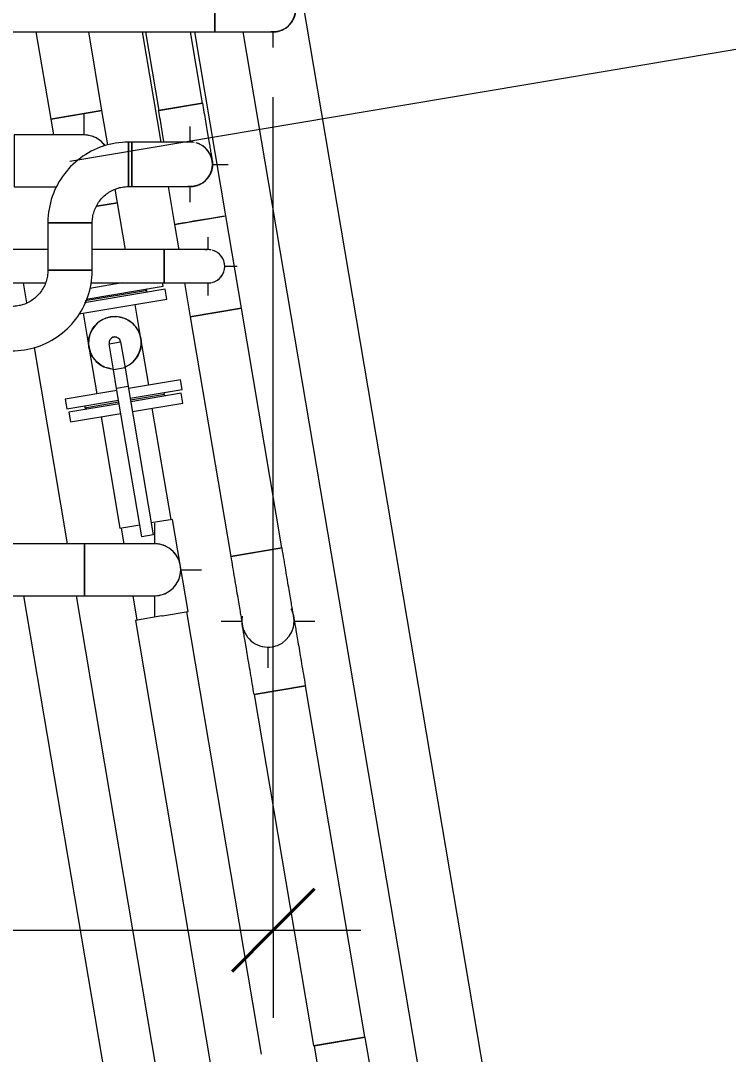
# Model space of a CAD drawing. Header units: millimetres. Extents: x -6115 to 17030, y -699 to 33206.
# Drawn here: x 10156 to 11367, y 2092 to 3861 of the extents above; entities that cross this region are included whole.
import ezdxf

# ---------------------------------------------------------------- set-up
doc = ezdxf.new("R2010")
doc.units = ezdxf.units.MM
for name, color, linetype, lineweight in [('A-____-____-DIMS', 211, 'Continuous', 9), ('A-____-____-DIMS-100', 211, 'Continuous', 9), ('G-____-____-TEXT', 231, 'Continuous', 9), ('P-PIPE-____-CNTR', 3, 'Continuous', 9), ('P-PIPE-____-OTLN', 3, 'Continuous', 9)]:
    doc.layers.add(name, color=color, linetype=linetype, lineweight=lineweight)
doc.styles.add('GOST Common', font='GOST_Common.ttf', dxfattribs={"width": 0.9, "height": 250})
doc.dimstyles.new('ADSK_Основной_2_5_мм', dxfattribs={"dimscale": 304.8, "dimtxt": 0.824897, "dimasz": 0.463911, "dimexe": 0.492126, "dimexo": 0.001615, "dimgap": 0.098425, "dimtad": 1, "dimdec": 0, "dimlfac": 304.8, "dimzin": 0, "dimdsep": 46, "dimtxsty": 'GOST Common', "dimblk1": 'OBLIQUE', "dimblk2": 'OBLIQUE', "dimsah": 1, "dimcen": 0.09, "dimdle": 0.492126, "dimazin": 0, "dimtfac": 1, "dimtdec": 4, "dimtix": 1, "dimtmove": 0, "dimatfit": 3, "dimfxl": 1, "dimtvp": 1, "dimtolj": 1, "dimtzin": 0, "dimlwd": 20, "dimlwe": 20, "dimarcsym": 2})

# ---------------------------------------------------------------- blocks, each defined once
blk = doc.blocks.new('ADSK_СтальСварка_Отвод_ГОСТ17375-2001 - Исполнение 2-V46-Генплан для листа')
at = {"layer": 'P-PIPE-____-OTLN', "color": 52, "lineweight": 20}
for p, q in [((10144.2, 3665.5), (10144.2, 3621)), ((10144.2, 3621), (10144.2, 3576.5))]:
    blk.add_line(p, q, dxfattribs=at)
at = {"layer": 'P-PIPE-____-OTLN', "color": 52, "lineweight": 20, "flags": 128}
for points in [[(10264.2, 3665.5), (10264.1, 3665.5), (10263.8, 3665.5), (10263.4, 3665.5), (10262.7, 3665.5), (10261.8, 3665.5), (10260.8, 3665.5), (10259.6, 3665.5), (10258.1, 3665.5), (10256.5, 3665.5), (10254.8, 3665.5), (10252.8, 3665.5), (10250.7, 3665.5), (10248.4, 3665.5), (10245.9, 3665.5), (10243.3, 3665.5), (10240.5, 3665.5), (10237.5, 3665.5), (10234.4, 3665.5), (10231.2, 3665.5), (10227.8, 3665.5), (10224.3, 3665.5), (10220.7, 3665.5), (10216.9, 3665.5), (10213, 3665.5), (10209.1, 3665.5), (10205, 3665.5), (10200.8, 3665.5), (10196.5, 3665.5), (10192.1, 3665.5), (10187.7, 3665.5), (10183.2, 3665.5), (10178.6, 3665.5), (10174, 3665.5), (10169.3, 3665.5), (10164.6, 3665.5), (10159.9, 3665.5), (10155.1, 3665.5), (10150.3, 3665.5), (10145.5, 3665.5), (10144.2, 3665.5)], [(10144.2, 3576.5), (10149, 3576.5), (10153.8, 3576.5), (10158.6, 3576.5), (10163.3, 3576.5), (10168.1, 3576.5), (10172.8, 3576.5), (10177.4, 3576.5), (10182, 3576.5), (10186.5, 3576.5), (10191, 3576.5), (10195.3, 3576.5), (10199.6, 3576.5), (10203.9, 3576.5), (10208, 3576.5), (10212, 3576.5), (10215.9, 3576.5), (10217.5, 3576.5)]]:
    blk.add_lwpolyline(points, dxfattribs=at)
at = {"layer": 'P-PIPE-____-OTLN', "color": 52, "lineweight": 20}
blk.add_arc((10264.2, 3621), 44.5, 35.5979, 90, dxfattribs=at)
blk = doc.blocks.new('ADSK_СтальСварка_Отвод_ГОСТ17375-2001 - Исполнение 2-V52-Генплан для листа')
at = {"layer": 'P-PIPE-____-OTLN', "color": 52, "lineweight": 20}
for p, q in [((10265.1, 2965.7), (10265.1, 2921.2)), ((10265.1, 2921.2), (10265.1, 2876.7))]:
    blk.add_line(p, q, dxfattribs=at)
at = {"layer": 'P-PIPE-____-OTLN', "color": 52, "lineweight": 20, "flags": 128}
for points in [[(10385.1, 2965.7), (10385, 2965.7), (10384.7, 2965.7), (10384.2, 2965.7), (10383.5, 2965.7), (10382.7, 2965.7), (10381.6, 2965.7), (10380.4, 2965.7), (10379, 2965.7), (10377.4, 2965.7), (10375.6, 2965.7), (10373.6, 2965.7), (10371.5, 2965.7), (10369.2, 2965.7), (10366.7, 2965.7), (10364.1, 2965.7), (10361.3, 2965.7), (10358.4, 2965.7), (10355.3, 2965.7), (10352.1, 2965.7), (10348.7, 2965.7), (10345.2, 2965.7), (10341.5, 2965.7), (10337.8, 2965.7), (10333.9, 2965.7), (10329.9, 2965.7), (10325.8, 2965.7), (10321.6, 2965.7), (10317.4, 2965.7), (10313, 2965.7), (10308.6, 2965.7), (10304.1, 2965.7), (10299.5, 2965.7), (10294.9, 2965.7), (10290.2, 2965.7), (10285.5, 2965.7), (10280.7, 2965.7), (10276, 2965.7), (10271.2, 2965.7), (10266.4, 2965.7), (10265.1, 2965.7)], [(10265.1, 2876.7), (10269.9, 2876.7), (10274.7, 2876.7), (10279.4, 2876.7), (10284.2, 2876.7), (10288.9, 2876.7), (10293.6, 2876.7), (10298.2, 2876.7), (10302.8, 2876.7), (10307.3, 2876.7), (10311.8, 2876.7), (10316.2, 2876.7), (10320.5, 2876.7), (10324.7, 2876.7), (10328.8, 2876.7), (10332.8, 2876.7), (10336.7, 2876.7), (10340.5, 2876.7), (10344.2, 2876.7), (10347.7, 2876.7), (10351.2, 2876.7), (10354.4, 2876.7), (10357.6, 2876.7), (10360.5, 2876.7), (10363.4, 2876.7), (10366.1, 2876.7), (10368.6, 2876.7), (10370.9, 2876.7), (10373.1, 2876.7), (10375.1, 2876.7), (10376.9, 2876.7), (10378.6, 2876.7), (10380, 2876.7), (10381.3, 2876.7), (10382.4, 2876.7), (10383.3, 2876.7), (10384, 2876.7), (10384.6, 2876.7), (10384.9, 2876.7), (10385.1, 2876.7), (10385.1, 2876.7)]]:
    blk.add_lwpolyline(points, dxfattribs=at)
at = {"layer": 'P-PIPE-____-OTLN', "color": 52, "lineweight": 20}
for start, end in [(0, 90), (270, 0)]:
    blk.add_arc((10385.1, 2921.2), 44.5, start, end, dxfattribs=at)
blk = doc.blocks.new('Tecofi_BS3242_Кран шаровой фланцевый - Кран шаровый фланцевой BS 3242-V55-Генплан для листа')
at = {"layer": 'P-PIPE-____-OTLN', "color": 52, "lineweight": 20}
for p, q in [((-59, 100), (-76, 100)), ((-76, 100), (-76, -39.9)), ((-59, -52.6), (-59, 100)), ((98, 100), (81, 100)), ((81, 100), (81, 10.1)), ((98, 10.1), (98, 100)), ((-76, 69), (-79, 69)), ((-79, 69), (-79, 67.1)), ((-79, 66.6), (-79, -38)), ((101, 69), (98, 69)), ((101, 10.1), (101, 69)), ((0, 45), (-59, 45)), ((81, 45), (0, 45)), ((0, -10), (0, 10)), ((0, 10), (45, 10)), ((0, -10), (0, 10)), ((45, 10), (77.5, 10)), ((45, 10), (45, -10)), ((77.5, 10), (335, 10)), ((77.5, 10), (77.5, -10)), ((335, 10), (335, -10)), ((45, -10), (0, -10)), ((77.5, -10), (45, -10)), ((335, -10), (77.5, -10)), ((81, -10.1), (81, -100)), ((98, -100), (98, -10.1)), ((101, -69), (101, -10.1)), ((-59, -45), (0, -45)), ((0, -45), (81, -45)), ((98, -69), (101, -69)), ((81, -100), (98, -100))]:
    blk.add_line(p, q, dxfattribs=at)
for radius, start, end in [(45, 12.879, 180), (45, 180, 347.121), (10, 90, 270), (10, 150, 255), (10, 90, 120)]:
    blk.add_arc((0, 0), radius, start, end, dxfattribs=at)
for points, knots in [([(-38.2, 23.8), (-37.8, 24.4), (-37, 25.6), (-35.8, 27.3), (-34.1, 29.4), (-30.3, 33.6), (-26.5, 36.6), (-23.5, 38.4)], [0.3055556, 0.3055556, 0.3055556, 0.3055556, 0.3333333, 0.3611111, 0.3888889, 0.4444444, 0.6024338, 0.6024338, 0.6024338, 0.6024338]), ([(-21.6, 39.5), (-20, 40.4), (-17.3, 41.6), (-14.5, 42.6), (-13.4, 43)], [0.6357532, 0.6357532, 0.6357532, 0.6357532, 0.7222222, 0.7777778, 0.7777778, 0.7777778, 0.7777778]), ([(-10.6, 43.7), (-9.9, 43.9), (-6.4, 44.7), (-2.8, 45), (0, 45)], [0.8243175, 0.8243175, 0.8243175, 0.8243175, 0.8611111, 1, 1, 1, 1]), ([(0, 45), (2.3, 45), (5.8, 44.7), (9.3, 44), (10.6, 43.7)], [0, 0, 0, 0, 0.1111111, 0.1756825, 0.1756825, 0.1756825, 0.1756825]), ([(12.2, 43.3), (12.6, 43.2), (15.2, 42.4), (18.3, 41.2), (21, 39.8), (21.6, 39.5)], [0.2026309, 0.2026309, 0.2026309, 0.2026309, 0.2222222, 0.3333333, 0.3642468, 0.3642468, 0.3642468, 0.3642468]), ([(23.5, 38.4), (24.4, 37.8), (26.3, 36.6), (29.1, 34.4), (31.9, 31.8), (34.1, 29.4), (35.8, 27.3), (37, 25.6), (37.8, 24.4), (38.2, 23.8)], [0.3975662, 0.3975662, 0.3975662, 0.3975662, 0.4444444, 0.5, 0.5555556, 0.6111111, 0.6388889, 0.6666667, 0.6944444, 0.6944444, 0.6944444, 0.6944444]), ([(-42.8, 13.9), (-42.6, 14.6), (-42.1, 16), (-41.2, 18.1), (-40.4, 19.8), (-39.9, 20.7), (-39.8, 21.1)], [0.16666667, 0.16666667, 0.16666667, 0.16666667, 0.19444444, 0.22222222, 0.25, 0.26387254, 0.26387254, 0.26387254, 0.26387254]), ([(39.8, 21.1), (39.9, 20.7), (40.4, 19.8), (41.2, 18.1), (42.1, 16), (42.6, 14.6), (42.8, 13.9)], [0.73612746, 0.73612746, 0.73612746, 0.73612746, 0.75, 0.77777778, 0.80555556, 0.83333333, 0.83333333, 0.83333333, 0.83333333]), ([(-45, 0.8), (-44.9, 3.7), (-44.5, 7.1), (-43.8, 10.3), (-43.7, 10.7)], [0.0090699, 0.0090699, 0.0090699, 0.0090699, 0.1111111, 0.1274253, 0.1274253, 0.1274253, 0.1274253]), ([(-43.7, -10.7), (-43.8, -10.3), (-44.6, -6.8), (-45, -3.2), (-45, 0)], [0.8725747, 0.8725747, 0.8725747, 0.8725747, 0.8888889, 1, 1, 1, 1]), ([(-39.8, -21.1), (-39.9, -20.7), (-40.4, -19.8), (-41.2, -18.1), (-42.1, -16), (-42.6, -14.6), (-42.8, -13.9)], [0.73612746, 0.73612746, 0.73612746, 0.73612746, 0.75, 0.77777778, 0.80555556, 0.83333333, 0.83333333, 0.83333333, 0.83333333]), ([(42.7, -14.1), (42.5, -14.8), (42, -16.1), (41.2, -18.1), (40.4, -19.8), (39.9, -20.7), (39.8, -21.1)], [0.16998593, 0.16998593, 0.16998593, 0.16998593, 0.19444444, 0.22222222, 0.25, 0.26387254, 0.26387254, 0.26387254, 0.26387254]), ([(-23.5, -38.4), (-24.4, -37.8), (-26.3, -36.6), (-29.1, -34.4), (-31.9, -31.8), (-34.1, -29.4), (-35.8, -27.3), (-37, -25.6), (-37.8, -24.4), (-38.2, -23.8)], [0.3975662, 0.3975662, 0.3975662, 0.3975662, 0.4444444, 0.5, 0.5555556, 0.6111111, 0.6388889, 0.6666667, 0.6944444, 0.6944444, 0.6944444, 0.6944444]), ([(38.2, -23.8), (37.8, -24.4), (37, -25.6), (35.8, -27.3), (34.1, -29.4), (30.3, -33.6), (26.5, -36.6), (23.5, -38.4)], [0.3055556, 0.3055556, 0.3055556, 0.3055556, 0.3333333, 0.3611111, 0.3888889, 0.4444444, 0.6024338, 0.6024338, 0.6024338, 0.6024338]), ([(-12.2, -43.3), (-12.6, -43.2), (-15.2, -42.4), (-18.3, -41.2), (-21, -39.8), (-21.6, -39.5)], [0.2026309, 0.2026309, 0.2026309, 0.2026309, 0.2222222, 0.3333333, 0.3642468, 0.3642468, 0.3642468, 0.3642468]), ([(0, -45), (-2.3, -45), (-5.8, -44.7), (-9.3, -44), (-10.6, -43.7)], [0, 0, 0, 0, 0.1111111, 0.1756825, 0.1756825, 0.1756825, 0.1756825]), ([(10.6, -43.7), (9.9, -43.9), (6.4, -44.7), (2.8, -45), (0, -45)], [0.8243175, 0.8243175, 0.8243175, 0.8243175, 0.8611111, 1, 1, 1, 1]), ([(21.6, -39.5), (20, -40.4), (17.3, -41.6), (14.5, -42.6), (13.4, -43)], [0.6357532, 0.6357532, 0.6357532, 0.6357532, 0.7222222, 0.7777778, 0.7777778, 0.7777778, 0.7777778])]:
    blk.add_open_spline(points, degree=3, knots=knots, dxfattribs=at)
blk = doc.blocks.new('ADSK_СтальСварка_Фланец стальной плоский_ГОСТ 33259-2015 - Фланец РN10-V56-Генплан для листа')
at = {"layer": 'P-PIPE-____-OTLN', "color": 52, "lineweight": 20}
for p, q in [((0, 97.5), (-17, 97.5)), ((-17, 97.5), (-17, 10.1)), ((0, 10.1), (0, 97.5)), ((-17, 69.5), (-20, 66.5)), ((-17, -10.1), (-17, -97.5)), ((0, -97.5), (0, -10.1)), ((-20, -66.5), (-17, -69.5)), ((-17, -97.5), (0, -97.5))]:
    blk.add_line(p, q, dxfattribs=at)
blk = doc.blocks.new('ADSK_СтальСварка_Фланец стальной плоский_ГОСТ 33259-2015 - Фланец РN10-V57-Генплан для листа')
at = {"layer": 'P-PIPE-____-OTLN', "color": 52, "lineweight": 20}
for p, q in [((-17, 36.2), (-17, -97.5)), ((0, -29.3), (0, 26.7)), ((-20, -66.5), (-17, -69.5)), ((-17, -97.5), (-11.6, -97.5))]:
    blk.add_line(p, q, dxfattribs=at)
blk = doc.blocks.new('ADSK_СтальСварка_Отвод_ГОСТ17375-2001 - Исполнение 2-V65-Генплан для листа')
at = {"layer": 'P-PIPE-____-OTLN', "color": 7, "lineweight": 20}
for p, q in [((10555.2, 2707.5), (10599.1, 2714.9)), ((10599.1, 2714.9), (10643, 2722.3))]:
    blk.add_line(p, q, dxfattribs=at)
at = {"layer": 'P-PIPE-____-OTLN', "color": 7, "lineweight": 20, "flags": 128}
for points in [[(10618.2, 2854.5), (10619, 2852.9), (10619.7, 2851.3), (10620.4, 2849.6), (10621.1, 2848), (10621.6, 2846.3), (10622.1, 2844.6), (10622.5, 2842.8), (10622.9, 2841.1), (10623, 2840.6)], [(10535.2, 2825.8), (10534.9, 2827.5), (10534.8, 2829.3), (10534.6, 2831.1), (10534.6, 2832.9), (10534.6, 2834.6), (10534.7, 2836.4), (10534.9, 2838.2), (10535.1, 2840), (10535.4, 2841.7)], [(10623, 2840.6), (10623, 2840.5), (10623, 2840.2), (10623.1, 2839.8), (10623.2, 2839.1), (10623.4, 2838.3), (10623.5, 2837.2), (10623.7, 2836), (10624, 2834.6), (10624.2, 2833), (10624.5, 2831.3), (10624.9, 2829.4), (10625.2, 2827.2), (10625.6, 2825), (10626, 2822.5), (10626.5, 2820), (10626.9, 2817.2), (10627.4, 2814.3), (10627.9, 2811.3), (10628.5, 2808.1), (10629, 2804.7), (10629.6, 2801.3), (10630.2, 2797.7), (10630.8, 2794), (10631.5, 2790.2), (10632.2, 2786.2), (10632.8, 2782.2), (10633.5, 2778.1), (10634.2, 2773.8), (10635, 2769.5), (10635.7, 2765.2), (10636.5, 2760.7), (10637.2, 2756.2), (10638, 2751.7), (10638.8, 2747.1), (10639.6, 2742.4), (10640.4, 2737.7), (10641.2, 2733), (10641.9, 2728.3), (10642.7, 2723.6), (10643, 2722.3)], [(10555.2, 2707.5), (10554.4, 2712.2), (10553.6, 2716.9), (10552.8, 2721.6), (10552, 2726.3), (10551.2, 2731), (10550.5, 2735.6), (10549.7, 2740.2), (10548.9, 2744.7), (10548.2, 2749.1), (10547.4, 2753.5), (10546.7, 2757.9), (10546, 2762.1), (10545.3, 2766.3), (10544.6, 2770.3), (10543.9, 2774.3), (10543.3, 2778.1), (10542.6, 2781.9), (10542, 2785.5), (10541.4, 2789), (10540.9, 2792.3), (10540.3, 2795.6), (10539.8, 2798.7), (10539.3, 2801.6), (10538.8, 2804.4), (10538.4, 2807), (10538, 2809.5), (10537.6, 2811.8), (10537.2, 2814), (10536.9, 2815.9), (10536.6, 2817.7), (10536.3, 2819.4), (10536, 2820.8), (10535.8, 2822.1), (10535.6, 2823.2), (10535.5, 2824.1), (10535.4, 2824.8), (10535.3, 2825.3), (10535.2, 2825.6), (10535.2, 2825.8), (10535.2, 2825.8)]]:
    blk.add_lwpolyline(points, dxfattribs=at)
at = {"layer": 'P-PIPE-____-OTLN', "color": 7, "lineweight": 20}
for start, end in [(4.7844, 9.5958), (354.5958, 357.3142), (189.5958, 192.3142), (199.7844, 204.5958)]:
    blk.add_arc((10579.1, 2833.2), 44.5, start, end, dxfattribs=at)
blk = doc.blocks.new('ADSK_СтальСварка_Отвод_ГОСТ17375-2001 - Исполнение 2-V66-Генплан для листа')
at = {"layer": 'P-PIPE-____-OTLN', "color": 7, "lineweight": 20}
for p, q in [((10603, 2958.9), (10559.1, 2951.5)), ((10559.1, 2951.5), (10515.2, 2944.1))]:
    blk.add_line(p, q, dxfattribs=at)
at = {"layer": 'P-PIPE-____-OTLN', "color": 7, "lineweight": 20, "flags": 128}
for points in [[(10623, 2840.6), (10622.9, 2840.7), (10622.9, 2841), (10622.8, 2841.5), (10622.7, 2842.1), (10622.6, 2843), (10622.4, 2844), (10622.2, 2845.2), (10621.9, 2846.6), (10621.7, 2848.2), (10621.4, 2850), (10621.1, 2851.9), (10620.7, 2854), (10620.3, 2856.3), (10619.9, 2858.7), (10619.5, 2861.3), (10619, 2864), (10618.5, 2866.9), (10618, 2870), (10617.5, 2873.2), (10616.9, 2876.5), (10616.3, 2880), (10615.7, 2883.6), (10615.1, 2887.3), (10614.4, 2891.1), (10613.8, 2895), (10613.1, 2899), (10612.4, 2903.2), (10611.7, 2907.4), (10610.9, 2911.7), (10610.2, 2916.1), (10609.5, 2920.5), (10608.7, 2925), (10607.9, 2929.6), (10607.1, 2934.2), (10606.4, 2938.8), (10605.6, 2943.5), (10604.8, 2948.2), (10604, 2952.9), (10603.2, 2957.7), (10603, 2958.9)], [(10515.2, 2944.1), (10516, 2939.4), (10516.8, 2934.6), (10517.6, 2929.9), (10518.4, 2925.3), (10519.2, 2920.6), (10520, 2916), (10520.7, 2911.4), (10521.5, 2906.9), (10522.2, 2902.4), (10523, 2898), (10523.7, 2893.7), (10524.4, 2889.5), (10525.1, 2885.3), (10525.8, 2881.3), (10526.5, 2877.3), (10527.1, 2873.4), (10527.8, 2869.7), (10528.4, 2866.1), (10529, 2862.6), (10529.6, 2859.2), (10530.1, 2856), (10530.6, 2852.9), (10531.1, 2850), (10531.6, 2847.2), (10532, 2844.5), (10532.5, 2842.1), (10532.8, 2839.8), (10533.2, 2837.6), (10533.5, 2835.6), (10533.8, 2833.8), (10534.1, 2832.2), (10534.4, 2830.8), (10534.6, 2829.5), (10534.8, 2828.4), (10534.9, 2827.5), (10535, 2826.8), (10535.1, 2826.3), (10535.2, 2825.9), (10535.2, 2825.8), (10535.2, 2825.8)]]:
    blk.add_lwpolyline(points, dxfattribs=at)
at = {"layer": 'P-PIPE-____-OTLN', "color": 7, "lineweight": 20}
for start, end in [(279.5958, 9.5958), (189.5958, 279.5958)]:
    blk.add_arc((10579.1, 2833.2), 44.5, start, end, dxfattribs=at)
blk = doc.blocks.new('ADSK_СтальСварка_Отвод_ГОСТ17375-2001 - Исполнение 2-V68-Генплан для листа')
at = {"layer": 'P-PIPE-____-OTLN', "color": 7, "lineweight": 20}
for p, q in [((10401.4, 3469.2), (10401.4, 3440.7)), ((10401.4, 3440.7), (10401.4, 3412.2))]:
    blk.add_line(p, q, dxfattribs=at)
at = {"layer": 'P-PIPE-____-OTLN', "color": 7, "lineweight": 20, "flags": 128}
for points in [[(10476.4, 3469.2), (10476.3, 3469.2), (10476.1, 3469.2), (10475.8, 3469.2), (10475.4, 3469.2), (10474.9, 3469.2), (10474.2, 3469.2), (10473.5, 3469.2), (10472.6, 3469.2), (10471.6, 3469.2), (10470.5, 3469.2), (10469.2, 3469.2), (10467.9, 3469.2), (10466.5, 3469.2), (10464.9, 3469.2), (10463.3, 3469.2), (10461.5, 3469.2), (10459.7, 3469.2), (10457.8, 3469.2), (10455.7, 3469.2), (10453.6, 3469.2), (10451.4, 3469.2), (10449.2, 3469.2), (10446.8, 3469.2), (10444.4, 3469.2), (10441.9, 3469.2), (10439.3, 3469.2), (10436.7, 3469.2), (10434.1, 3469.2), (10431.3, 3469.2), (10428.6, 3469.2), (10425.7, 3469.2), (10422.9, 3469.2), (10420, 3469.2), (10417.1, 3469.2), (10414.1, 3469.2), (10411.2, 3469.2), (10408.2, 3469.2), (10405.2, 3469.2), (10402.2, 3469.2), (10401.4, 3469.2)], [(10401.4, 3412.2), (10404.4, 3412.2), (10407.4, 3412.2), (10410.4, 3412.2), (10413.3, 3412.2), (10416.3, 3412.2), (10419.2, 3412.2), (10422.1, 3412.2), (10425, 3412.2), (10427.8, 3412.2), (10430.6, 3412.2), (10433.3, 3412.2), (10436, 3412.2), (10438.6, 3412.2), (10441.2, 3412.2), (10443.7, 3412.2), (10446.2, 3412.2), (10448.5, 3412.2), (10450.8, 3412.2), (10453.1, 3412.2), (10455.2, 3412.2), (10457.2, 3412.2), (10459.2, 3412.2), (10461.1, 3412.2), (10462.8, 3412.2), (10464.5, 3412.2), (10466.1, 3412.2), (10467.5, 3412.2), (10468.9, 3412.2), (10470.1, 3412.2), (10471.3, 3412.2), (10472.3, 3412.2), (10473.2, 3412.2), (10474, 3412.2), (10474.7, 3412.2), (10475.3, 3412.2), (10475.7, 3412.2), (10476.1, 3412.2), (10476.3, 3412.2), (10476.4, 3412.2), (10476.4, 3412.2)]]:
    blk.add_lwpolyline(points, dxfattribs=at)
at = {"layer": 'P-PIPE-____-OTLN', "color": 7, "lineweight": 20}
for start, end in [(83.7106, 98.8516), (0, 75), (285, 0), (262.1191, 276.2894)]:
    blk.add_arc((10476.4, 3440.7), 28.5, start, end, dxfattribs=at)
blk = doc.blocks.new('ADSK_СтальСварка_Отвод_ГОСТ17375-2001 - Исполнение 2-V90-Генплан для листа')
at = {"layer": 'P-PIPE-____-OTLN', "color": 7, "lineweight": 20}
for p, q in [((10488.1, 3917.9), (10488.1, 3879.9)), ((10488.1, 3879.9), (10488.1, 3841.9))]:
    blk.add_line(p, q, dxfattribs=at)
at = {"layer": 'P-PIPE-____-OTLN', "color": 7, "lineweight": 20, "flags": 128}
for points in [[(10588.1, 3917.9), (10588, 3917.9), (10587.8, 3917.9), (10587.4, 3917.9), (10586.8, 3917.9), (10586.1, 3917.9), (10585.2, 3917.9), (10584.2, 3917.9), (10583, 3917.9), (10581.7, 3917.9), (10580.2, 3917.9), (10578.6, 3917.9), (10576.8, 3917.9), (10574.9, 3917.9), (10572.8, 3917.9), (10570.6, 3917.9), (10568.3, 3917.9), (10565.9, 3917.9), (10563.3, 3917.9), (10560.6, 3917.9), (10557.8, 3917.9), (10554.9, 3917.9), (10551.8, 3917.9), (10548.7, 3917.9), (10545.5, 3917.9), (10542.1, 3917.9), (10538.7, 3917.9), (10535.2, 3917.9), (10531.7, 3917.9), (10528, 3917.9), (10524.4, 3917.9), (10520.6, 3917.9), (10516.8, 3917.9), (10512.9, 3917.9), (10509, 3917.9), (10505.1, 3917.9), (10501.2, 3917.9), (10497.2, 3917.9), (10493.2, 3917.9), (10489.2, 3917.9), (10488.1, 3917.9)], [(10488.1, 3841.9), (10492.1, 3841.9), (10496.1, 3841.9), (10500.1, 3841.9), (10504, 3841.9), (10508, 3841.9), (10511.9, 3841.9), (10515.8, 3841.9), (10519.6, 3841.9), (10523.3, 3841.9), (10527.1, 3841.9), (10530.7, 3841.9), (10534.3, 3841.9), (10537.8, 3841.9), (10541.2, 3841.9), (10544.6, 3841.9), (10547.8, 3841.9), (10551, 3841.9), (10554.1, 3841.9), (10557, 3841.9), (10559.9, 3841.9), (10562.6, 3841.9), (10565.2, 3841.9), (10567.7, 3841.9), (10570, 3841.9), (10572.3, 3841.9), (10574.4, 3841.9), (10576.3, 3841.9), (10578.1, 3841.9), (10579.8, 3841.9), (10581.3, 3841.9), (10582.7, 3841.9), (10583.9, 3841.9), (10585, 3841.9), (10585.9, 3841.9), (10586.7, 3841.9), (10587.3, 3841.9), (10587.7, 3841.9), (10588, 3841.9), (10588.1, 3841.9), (10588.1, 3841.9)]]:
    blk.add_lwpolyline(points, dxfattribs=at)
at = {"layer": 'P-PIPE-____-OTLN', "color": 7, "lineweight": 20}
for start, end in [(83.7106, 93.4781), (0, 75), (285, 0), (266.4704, 276.2894)]:
    blk.add_arc((10588.1, 3879.9), 38, start, end, dxfattribs=at)
blk = doc.blocks.new('ADSK_СтальСварка_Отвод_ГОСТ17375-2001 - Исполнение 2-V91-Генплан для листа')
at = {"layer": 'P-PIPE-____-OTLN', "color": 7, "lineweight": 20}
for p, q in [((10608.9, 3984.8), (10571.4, 3978.5)), ((10571.4, 3978.5), (10534, 3972.2))]:
    blk.add_line(p, q, dxfattribs=at)
at = {"layer": 'P-PIPE-____-OTLN', "color": 7, "lineweight": 20, "flags": 128}
for points in [[(10608.9, 3984.8), (10609.6, 3980.9), (10610.2, 3977), (10610.9, 3973), (10611.6, 3969.1), (10612.2, 3965.2), (10612.9, 3961.4), (10613.5, 3957.6), (10614.2, 3953.8), (10614.8, 3950.1), (10615.4, 3946.4), (10616, 3942.8), (10616.6, 3939.3), (10617.2, 3935.8), (10617.8, 3932.5), (10618.3, 3929.2), (10618.9, 3926), (10619.4, 3922.8), (10619.9, 3919.8), (10620.4, 3916.9), (10620.9, 3914.1), (10621.3, 3911.4), (10621.8, 3908.8), (10622.2, 3906.4), (10622.6, 3904.1), (10622.9, 3901.9), (10623.3, 3899.8), (10623.6, 3897.9), (10623.9, 3896.1), (10624.2, 3894.4), (10624.5, 3892.9), (10624.7, 3891.6), (10624.9, 3890.4), (10625.1, 3889.3), (10625.2, 3888.4), (10625.3, 3887.7), (10625.4, 3887.1), (10625.5, 3886.6), (10625.6, 3886.4), (10625.6, 3886.2), (10625.6, 3886.2)], [(10543, 3918.9), (10542.4, 3922.3), (10541.8, 3925.7), (10541.2, 3929.2), (10540.6, 3932.8), (10540, 3936.4), (10539.4, 3940.1), (10538.8, 3943.9), (10538.1, 3947.7), (10537.5, 3951.5), (10536.8, 3955.4), (10536.2, 3959.3), (10535.5, 3963.2), (10534.8, 3967.2), (10534.2, 3971.1), (10534, 3972.2)], [(10625.6, 3886.2), (10625.8, 3884.7), (10626, 3883.2), (10626.1, 3881.7), (10626.1, 3880.2), (10626.1, 3878.7), (10626, 3877.1), (10625.9, 3875.6), (10625.7, 3874.1), (10625.4, 3872.6), (10625.1, 3871.1), (10624.7, 3869.7), (10624.3, 3868.2), (10623.8, 3866.8), (10623.2, 3865.4), (10622.6, 3864), (10622, 3862.6), (10621.2, 3861.3), (10620.5, 3860), (10619.6, 3858.7), (10618.8, 3857.4), (10617.8, 3856.2), (10616.9, 3855.1), (10615.9, 3853.9)], [(10594.4, 3842.4), (10592.9, 3842.2), (10591.4, 3842), (10589.9, 3841.9), (10588.4, 3841.9), (10586.9, 3841.9), (10585.4, 3842), (10583.9, 3842.1)], [(10613.7, 3851.8), (10612.5, 3850.8), (10611.4, 3849.8), (10610.1, 3848.9), (10608.9, 3848.1), (10607.6, 3847.3), (10606.3, 3846.5), (10604.9, 3845.8), (10603.6, 3845.2), (10602.1, 3844.6), (10600.7, 3844.1), (10599.3, 3843.6), (10597.8, 3843.2), (10596.3, 3842.8), (10594.9, 3842.5), (10594.4, 3842.4)]]:
    blk.add_lwpolyline(points, dxfattribs=at)
at = {"layer": 'P-PIPE-____-OTLN', "color": 7, "lineweight": 20}
for start, end in [(79.7844, 87.3142), (64.7844, 72.3142), (49.7844, 57.3142), (34.7844, 42.3142), (19.7844, 27.3142), (4.7844, 12.3142), (349.7844, 357.3142), (319.7844, 327.3142), (334.7844, 342.3142), (264.5958, 267.3142), (274.7844, 279.5958), (279.5958, 282.3142), (289.7844, 297.3142), (304.7844, 312.3142)]:
    blk.add_arc((10588.1, 3879.9), 38, start, end, dxfattribs=at)
blk = doc.blocks.new('ADSK_СтальСварка_Отвод_ГОСТ17375-2001 - Исполнение 2-V89-Генплан для листа')
at = {"layer": 'P-PIPE-____-OTLN', "color": 7, "lineweight": 20}
for p, q in [((38, 100), (-38, 100)), ((-100, 38), (-100, -38))]:
    blk.add_line(p, q, dxfattribs=at)
at = {"layer": 'P-PIPE-____-OTLN', "color": 7, "lineweight": 20, "flags": 128}
for points in [[(-38, 100), (-38, 97.5), (-38.2, 95), (-38.4, 92.6), (-38.8, 90.1), (-39.2, 87.7), (-39.8, 85.3), (-40.4, 82.9), (-41.1, 80.5), (-42, 78.2), (-42.9, 75.9), (-43.9, 73.6), (-45, 71.4), (-46.2, 69.2), (-47.5, 67.1), (-48.8, 65), (-50.3, 63), (-51.8, 61), (-53.4, 59.1), (-55.1, 57.3), (-56.8, 55.5), (-58.6, 53.8), (-60.5, 52.2), (-62.4, 50.7), (-64.4, 49.2), (-66.5, 47.8), (-68.6, 46.5), (-70.8, 45.3), (-73, 44.2), (-75.2, 43.2), (-77.5, 42.2), (-79.9, 41.4), (-82.2, 40.6), (-84.6, 39.9), (-87, 39.4), (-89.5, 38.9), (-91.9, 38.5), (-94.4, 38.3), (-96.9, 38.1), (-99.3, 38), (-100, 38)], [(-100, -38), (-94.5, -37.9), (-89, -37.6), (-83.5, -37), (-78, -36.2), (-72.6, -35.2), (-67.2, -34), (-61.9, -32.6), (-56.6, -31), (-51.4, -29.2), (-46.3, -27.1), (-41.2, -24.9), (-36.3, -22.4), (-31.4, -19.8), (-26.7, -16.9), (-22.1, -13.9), (-17.6, -10.7), (-13.2, -7.3), (-9, -3.7), (-4.9, 0), (-1, 3.9), (2.8, 7.9), (6.4, 12.1), (9.8, 16.4), (13, 20.9), (16.1, 25.4), (19, 30.1), (21.7, 35), (24.2, 39.9), (26.5, 44.9), (28.6, 50), (30.5, 55.2), (32.2, 60.4), (33.7, 65.8), (34.9, 71.1), (36, 76.5), (36.8, 82), (37.4, 87.5), (37.8, 93), (38, 98.5), (38, 100)]]:
    blk.add_lwpolyline(points, dxfattribs=at)
blk = doc.blocks.new('ADSK_СтальСварка_Отвод_ГОСТ17375-2001 - Исполнение 2-V98-Генплан для листа')
at = {"layer": 'P-PIPE-____-OTLN', "color": 7, "lineweight": 20}
for p, q in [((10466.8, 3720.1), (10429.3, 3713.8)), ((10429.3, 3713.8), (10391.8, 3707.4))]:
    blk.add_line(p, q, dxfattribs=at)
at = {"layer": 'P-PIPE-____-OTLN', "color": 7, "lineweight": 20, "flags": 128}
for points in [[(10466.8, 3720.1), (10467.5, 3716.1), (10468.1, 3712.2), (10468.8, 3708.3), (10469.4, 3704.4), (10470.1, 3700.5), (10470.7, 3696.7), (10471.4, 3692.8), (10472, 3689.1), (10472.7, 3685.4), (10473.3, 3681.7), (10473.9, 3678.1), (10474.5, 3674.6), (10475.1, 3671.1), (10475.6, 3667.7), (10476.2, 3664.4), (10476.7, 3661.2), (10477.3, 3658.1), (10477.8, 3655.1), (10478.3, 3652.2), (10478.7, 3649.4), (10479.2, 3646.7), (10479.6, 3644.1), (10480, 3641.6), (10480.4, 3639.3), (10480.8, 3637.1), (10481.2, 3635.1), (10481.5, 3633.1), (10481.8, 3631.3), (10482.1, 3629.7), (10482.3, 3628.2), (10482.6, 3626.8), (10482.8, 3625.6), (10482.9, 3624.6), (10483.1, 3623.7), (10483.2, 3622.9), (10483.3, 3622.3), (10483.4, 3621.9), (10483.4, 3621.6), (10483.5, 3621.5), (10483.5, 3621.5)], [(10400.9, 3654.1), (10400.3, 3657.5), (10399.7, 3660.9), (10399.1, 3664.5), (10398.5, 3668), (10397.9, 3671.7), (10397.3, 3675.4), (10396.6, 3679.1), (10396, 3682.9), (10395.3, 3686.8), (10394.7, 3690.7), (10394, 3694.6), (10393.4, 3698.5), (10392.7, 3702.4), (10392, 3706.4), (10391.8, 3707.4)], [(10483.5, 3621.5), (10483.7, 3620), (10483.8, 3618.5), (10483.9, 3617), (10484, 3615.4), (10484, 3613.9), (10483.9, 3612.4), (10483.7, 3610.9), (10483.5, 3609.4), (10483.3, 3607.9), (10483, 3606.4), (10482.6, 3604.9), (10482.1, 3603.5), (10481.6, 3602), (10481.1, 3600.6), (10480.5, 3599.2), (10479.8, 3597.9), (10479.1, 3596.5), (10478.3, 3595.2), (10477.5, 3593.9), (10476.6, 3592.7), (10475.7, 3591.5), (10474.7, 3590.3), (10473.7, 3589.2)], [(10452.3, 3577.7), (10450.8, 3577.5), (10449.3, 3577.3), (10447.8, 3577.2), (10446.3, 3577.2), (10444.8, 3577.2), (10443.2, 3577.3), (10441.8, 3577.4)], [(10471.6, 3587), (10470.4, 3586), (10469.2, 3585.1), (10468, 3584.2), (10466.8, 3583.3), (10465.5, 3582.5), (10464.1, 3581.8), (10462.8, 3581.1), (10461.4, 3580.4), (10460, 3579.8), (10458.6, 3579.3), (10457.2, 3578.8), (10455.7, 3578.4), (10454.2, 3578.1), (10452.7, 3577.8), (10452.3, 3577.7)]]:
    blk.add_lwpolyline(points, dxfattribs=at)
at = {"layer": 'P-PIPE-____-OTLN', "color": 7, "lineweight": 20}
for start, end in [(79.7844, 87.3142), (64.7844, 72.3142), (49.7844, 57.3142), (34.7844, 42.3142), (19.7844, 27.3142), (4.7844, 12.3142), (349.7844, 357.3142), (319.7844, 327.3142), (334.7844, 342.3142), (264.5958, 267.3142), (274.7844, 279.5958), (279.5958, 282.3142), (289.7844, 297.3142), (304.7844, 312.3142)]:
    blk.add_arc((10446, 3615.2), 38, start, end, dxfattribs=at)
blk = doc.blocks.new('DIMBLOCK3-Генплан для листа')
at = {"layer": 'A-____-____-DIMS-100', "lineweight": 20}
for p, q in [((7340, 2304.2), (7340, 4570)), ((10588.1, 2304.2), (10588.1, 3729.9)), ((7190, 2304.2), (10738.1, 2304.2)), ((7340, 2304.2), (7340, 2154.2)), ((10588.1, 2304.2), (10588.1, 2154.2))]:
    blk.add_line(p, q, dxfattribs=at)
at = {"layer": 'A-____-____-DIMS-100', "lineweight": 40}
for p, q in [((7340, 2304.2), (7410.7, 2374.9)), ((10588.1, 2304.2), (10658.8, 2374.9)), ((7340, 2304.2), (7269.3, 2233.5)), ((10588.1, 2304.2), (10517.4, 2233.5))]:
    blk.add_line(p, q, dxfattribs=at)
at = {"layer": 'A-____-____-DIMS-100', "color": 0, "lineweight": 20, "insert": (8638.1, 2661), "char_height": 250, "width": 782.412, "attachment_point": 1, "line_spacing_factor": 1.022761, "style": 'GOST Common'}
blk.add_mtext('3248', dxfattribs=at)
blk = doc.blocks.new('_Oblique')
at = {"color": 0, "linetype": 'ByBlock', "lineweight": -2}
blk.add_line((-0.5, -0.5), (0.5, 0.5), dxfattribs=at)

msp = doc.modelspace()

# ---------------------------------------------------------------- linework, layer by layer
at = {"layer": 'G-____-____-TEXT', "color": 250}
msp.add_line((10239.9323, 3620.6689), (14706.1076, 4371.8709), dxfattribs=at)
at = {"layer": 'P-PIPE-____-CNTR', "color": 7, "lineweight": 20}
for p, q in [((10588.1153, 3814.8999), (10588.1153, 3842.2944)), ((10445.9861, 3652.7617), (10445.9861, 3680.1525)), ((10484.0521, 3615.1525), (10510.9861, 3615.1525)), ((10445.9861, 3550.1525), (10445.9861, 3577.547)), ((10476.3832, 3468.5957), (10476.3832, 3490.6697)), ((10504.6203, 3440.6697), (10526.3832, 3440.6697)), ((10476.3832, 3390.6697), (10476.3832, 3412.7437)), ((10499.0829, 2833.2019), (10534.3412, 2833.2019)), ((10623.8643, 2833.2019), (10659.0829, 2833.2019)), ((10579.0829, 2753.2019), (10579.0829, 2789.0185))]:
    msp.add_line(p, q, dxfattribs=at)
at = {"layer": 'P-PIPE-____-CNTR', "color": 52, "lineweight": 20}
for p, q in [((10264.2272, 3664.8627), (10264.2272, 3700.9731)), ((10385.0745, 2965.0516), (10385.0745, 3001.162)), ((10429.6714, 2921.162), (10465.0745, 2921.162)), ((10385.0745, 2841.162), (10385.0745, 2877.2818))]:
    msp.add_line(p, q, dxfattribs=at)
at = {"layer": 'P-PIPE-____-OTLN'}
for p, q in [((11266.6894, 180.9719), (9139.7397, 12761.8625)), ((10536.1859, 3842.0121), (11158.2285, 162.6353)), ((10745.5453, 2120.7397), (10657.7905, 2105.9037)), ((10657.7905, 2105.9037), (10991.1001, 134.3802)), ((11078.8549, 149.2162), (10745.5453, 2120.7397))]:
    msp.add_line(p, q, dxfattribs=at)
at = {"layer": 'P-PIPE-____-OTLN', "color": 7, "lineweight": 20}
for p, q in [((10488.1153, 3841.8999), (10488.1153, 3917.8999)), ((7571.1535, 3841.8999), (10488.1153, 3841.8999)), ((10363.6858, 3841.8999), (10395.4434, 3653.1503)), ((10369.1125, 3841.8999), (10391.8481, 3707.4189)), ((10466.7847, 3720.0878), (10446.191, 3841.8999)), ((10506.9307, 3526.9338), (10453.9367, 3841.8999)), ((10391.8481, 3707.4189), (10466.7847, 3720.0878)), ((10345.9861, 3653.1525), (10340.1593, 3653.1525)), ((10340.1593, 3653.1525), (10340.1593, 3615.1525)), ((10345.9861, 3615.1525), (10345.9861, 3653.1525)), ((10340.1593, 3615.1525), (10340.1593, 3577.1525)), ((10345.9861, 3577.1525), (10345.9861, 3615.1525)), ((10340.1593, 3577.1525), (10345.9861, 3577.1525)), ((10408.1726, 3577.495), (10419.1643, 3512.1669)), ((10419.1643, 3512.1669), (10506.9307, 3526.9338)), ((10474.4038, 3521.4703), (10463.0475, 3519.5503)), ((10484.9862, 3523.2593), (10474.4053, 3521.4705)), ((10494.0735, 3524.7957), (10484.9893, 3523.2599)), ((10501.0464, 3525.9745), (10494.0782, 3524.7965)), ((10505.4298, 3526.7156), (10501.053, 3525.9756)), ((10506.9248, 3526.9683), (10505.4409, 3526.7175)), ((10533.5963, 3369.207), (10506.9248, 3526.9683)), ((10202.1593, 3515.1525), (10202.1593, 3433.8557)), ((10278.1593, 3515.1525), (10202.1593, 3515.1525)), ((10278.1593, 3433.8557), (10278.1593, 3515.1525)), ((10420.654, 3512.3832), (10419.1701, 3512.1323)), ((10419.1701, 3512.1323), (10426.4725, 3468.9386)), ((10425.0419, 3513.1251), (10420.6652, 3512.3851)), ((10432.0167, 3514.3042), (10425.0486, 3513.1262)), ((10441.1056, 3515.8408), (10432.0215, 3514.305)), ((10451.6896, 3517.6302), (10441.1088, 3515.8413)), ((10463.0475, 3519.5503), (10451.6912, 3517.6304)), ((10202.1593, 3469.1697), (9707.1815, 3469.1697)), ((10401.3832, 3469.1697), (10278.1593, 3469.1697)), ((10401.3832, 3412.1697), (10401.3832, 3469.1697)), ((10202.1593, 3433.8557), (10278.1593, 3433.8557)), ((9707.1815, 3412.1697), (10197.8457, 3412.1697)), ((10166.1531, 3378.0902), (10160.3915, 3412.1697)), ((10275.3043, 3412.1697), (10401.3832, 3412.1697)), ((10436.0555, 3412.2552), (10445.8415, 3354.371)), ((10533.5963, 3369.207), (10445.8415, 3354.371)), ((10489.7189, 3361.789), (10533.5963, 3369.207)), ((10602.9567, 2958.9409), (10533.5963, 3369.207)), ((10445.8415, 3354.371), (10489.7189, 3361.789)), ((10445.8415, 3354.371), (10515.2019, 2944.1049)), ((10235.879, 2965.662), (10179.0393, 3301.8681)), ((10515.2019, 2944.1049), (10602.9567, 2958.9409)), ((10160.6625, 2876.662), (10300.9949, 2046.5974)), ((10388.7496, 2061.4334), (10250.9255, 2876.662)), ((10642.9638, 2722.2989), (10555.2091, 2707.4629)), ((10555.2091, 2707.4629), (10656.7676, 2106.745)), ((10744.5223, 2121.581), (10642.9638, 2722.2989)), ((10656.7676, 2106.745), (10744.5223, 2121.581))]:
    msp.add_line(p, q, dxfattribs=at)
at = {"layer": 'P-PIPE-____-OTLN', "color": 52, "lineweight": 20}
for p, q in [((10181.7454, 3841.8999), (10207.0141, 3692.4358)), ((10294.7688, 3707.2717), (10272.0083, 3841.8999)), ((10207.0141, 3692.4358), (10294.7688, 3707.2717)), ((10250.8915, 3699.8537), (10207.0141, 3692.4358)), ((10294.7688, 3707.2717), (10250.8915, 3699.8537)), ((10304.7339, 3648.3285), (10294.7688, 3707.2717)), ((10207.0141, 3692.4358), (10211.5817, 3665.4183)), ((10321.4403, 3549.5104), (10317.5281, 3572.6509)), ((10286.02, 3543.5222), (10321.4403, 3549.5104)), ((10321.4403, 3549.5104), (10286.02, 3543.5222)), ((10335.0382, 3469.0788), (10321.4403, 3549.5104)), ((10413.1507, 3007.0438), (10380.9001, 3197.8062)), ((10293.1453, 3182.9702), (10325.396, 2992.2078)), ((10325.396, 2992.2078), (10359.3854, 2997.9541)), ((10327.8615, 2992.6246), (10332.4291, 2965.6072)), ((10415.6162, 3007.4606), (10379.1824, 3001.3011)), ((10442.2876, 2849.6993), (10415.6162, 3007.4606)), ((10265.0745, 2965.662), (9914.2427, 2965.662)), ((10265.0745, 2876.662), (10265.0745, 2965.662)), ((9914.2427, 2876.662), (10265.0745, 2876.662)), ((10347.4399, 2876.8184), (10354.5329, 2834.8633)), ((10398.4103, 2842.2813), (10442.2876, 2849.6993)), ((10567.8971, 2091.7204), (10439.8222, 2849.2825)), ((10397.1916, 2842.0753), (10352.0674, 2834.4465)), ((10352.0674, 2834.4465), (10480.1424, 2076.8844)), ((10397.1635, 2842.0705), (10398.4103, 2842.2813))]:
    msp.add_line(p, q, dxfattribs=at)
for centre, start, end in [((10264.2272, 3620.9731), 79.7844427, 87.314153), ((10264.2272, 3620.9731), 64.7844427, 72.314153), ((10264.2272, 3620.9731), 49.7844427, 57.314153), ((10264.2272, 3620.9731), 35.5549311, 42.314153), ((10385.0745, 2921.162), 79.7844427, 87.314153), ((10385.0745, 2921.162), 64.7844427, 72.314153), ((10385.0745, 2921.162), 49.7844427, 57.314153), ((10385.0745, 2921.162), 34.7844427, 42.314153), ((10385.0745, 2921.162), 36, 36.5548671), ((10385.0745, 2921.162), 19.7844427, 27.314153), ((10385.0745, 2921.162), 4.7844427, 12.314153), ((10385.0745, 2921.162), 334.7844427, 342.314153), ((10385.0745, 2921.162), 349.7844427, 357.314153), ((10385.0745, 2921.162), 304.7844427, 312.314153), ((10385.0745, 2921.162), 319.7844427, 327.314153), ((10385.0745, 2921.162), 274.7844427, 279.5958), ((10385.0745, 2921.162), 279.5958, 282.314153), ((10385.0745, 2921.162), 289.7844427, 297.314153)]:
    msp.add_arc(centre, 44.5, start, end, dxfattribs=at)
at = {"layer": 'P-PIPE-____-OTLN', "color": 7, "lineweight": 20}
for centre, radius, start, end in [((10445.9861, 3615.1525), 38, 288, 288.5106453), ((10476.3832, 3440.6697), 28.5, 94.7844427, 99.5958), ((10476.3832, 3440.6697), 28.5, 87.2455838, 94.1373983), ((10476.3832, 3440.6697), 28.5, 79.7844427, 87.314153), ((10476.3832, 3440.6697), 28.5, 64.7844427, 72.314153), ((10476.3832, 3440.6697), 28.5, 49.7844427, 57.314153), ((10476.3832, 3440.6697), 28.5, 34.7844427, 39.5958), ((10476.3832, 3440.6697), 28.5, 19.7844427, 24.5958), ((10476.3832, 3440.6697), 28.5, 4.7844427, 12.314153), ((10476.3832, 3440.6697), 28.5, 349.7844427, 357.314153), ((10476.3832, 3440.6697), 28.5, 304.7844427, 309.5958), ((10476.3832, 3440.6697), 28.5, 319.7844427, 327.314153), ((10476.3832, 3440.6697), 28.5, 334.7844427, 342.314153), ((10476.3832, 3440.6697), 28.5, 261.4116492, 267.314153), ((10476.3832, 3440.6697), 28.5, 265.8626014, 272.7544164), ((10476.3832, 3440.6697), 28.5, 274.7844427, 279.5958), ((10476.3832, 3440.6697), 28.5, 279.5958, 282.314153), ((10476.3832, 3440.6697), 28.5, 289.7844427, 294.5958), ((10579.0829, 2833.2019), 44.5, 0, 2.6690036), ((10579.0829, 2833.2019), 44.5, 358.2829061, 360), ((10579.0829, 2833.2019), 44.5, 252, 252.1485992), ((10579.0829, 2833.2019), 44.5, 286.3295014, 288)]:
    msp.add_arc(centre, radius, start, end, dxfattribs=at)

# ---------------------------------------------------------------- block references
for name, p in [('ADSK_СтальСварка_Отвод_ГОСТ17375-2001 - Исполнение 2-V91-Генплан для листа', (0, 0)), ('ADSK_СтальСварка_Отвод_ГОСТ17375-2001 - Исполнение 2-V90-Генплан для листа', (0, 0)), ('ADSK_СтальСварка_Отвод_ГОСТ17375-2001 - Исполнение 2-V98-Генплан для листа', (0, 0)), ('ADSK_СтальСварка_Отвод_ГОСТ17375-2001 - Исполнение 2-V90-Генплан для листа', (-142.1292, -264.7474)), ('ADSK_СтальСварка_Отвод_ГОСТ17375-2001 - Исполнение 2-V68-Генплан для листа', (0, 0)), ('ADSK_СтальСварка_Отвод_ГОСТ17375-2001 - Исполнение 2-V89-Генплан для листа', (10240.1593, 3333.8557)), ('ADSK_СтальСварка_Отвод_ГОСТ17375-2001 - Исполнение 2-V66-Генплан для листа', (0, 0)), ('ADSK_СтальСварка_Отвод_ГОСТ17375-2001 - Исполнение 2-V65-Генплан для листа', (0, 0))]:
    msp.add_blockref(name, p, dxfattribs=at)
at = {"layer": 'P-PIPE-____-OTLN', "color": 52, "lineweight": 20}
for name in ['ADSK_СтальСварка_Отвод_ГОСТ17375-2001 - Исполнение 2-V46-Генплан для листа', 'ADSK_СтальСварка_Отвод_ГОСТ17375-2001 - Исполнение 2-V52-Генплан для листа']:
    msp.add_blockref(name, (0, 0), dxfattribs=at)
at = {"layer": 'P-PIPE-____-OTLN', "color": 7, "lineweight": 20, "rotation": 180}
msp.add_blockref('ADSK_СтальСварка_Отвод_ГОСТ17375-2001 - Исполнение 2-V89-Генплан для листа', (10240.1593, 3615.1525), dxfattribs=at)
at = {"layer": 'P-PIPE-____-OTLN', "color": 52, "lineweight": 20}
for name, p, rotation in [('ADSK_СтальСварка_Фланец стальной плоский_ГОСТ 33259-2015 - Фланец РN10-V57-Генплан для листа', (10300.3495, 3407.31), 99.59580002013428), ('Tecofi_BS3242_Кран шаровой фланцевый - Кран шаровый фланцевой BS 3242-V55-Генплан для листа', (10316.8524, 3309.6952), 279.5958000201339), ('ADSK_СтальСварка_Фланец стальной плоский_ГОСТ 33259-2015 - Фланец РN10-V56-Генплан для листа', (10337.0227, 3190.3882), 279.595800020134)]:
    msp.add_blockref(name, p, dxfattribs=dict(at, rotation=rotation))

# ---------------------------------------------------------------- dimensions: what is measured, and where the dimension line sits
at = {"layer": 'A-____-____-DIMS', "lineweight": 20}
dim = msp.add_linear_dim(base=(10588.1153, 2304.2451), p1=(7340, 4720), p2=(10588.1153, 3879.8999), dimstyle='ADSK_Основной_2_5_мм', override={"dimpost": '<>', "dimfxl": 3354.99941}, dxfattribs=at)
dim.commit()
dim.dimension.update_dxf_attribs({"geometry": 'DIMBLOCK3-Генплан для листа', "text_midpoint": (8964.0576, 2459.2451)})

doc.saveas('drawing.dxf')
